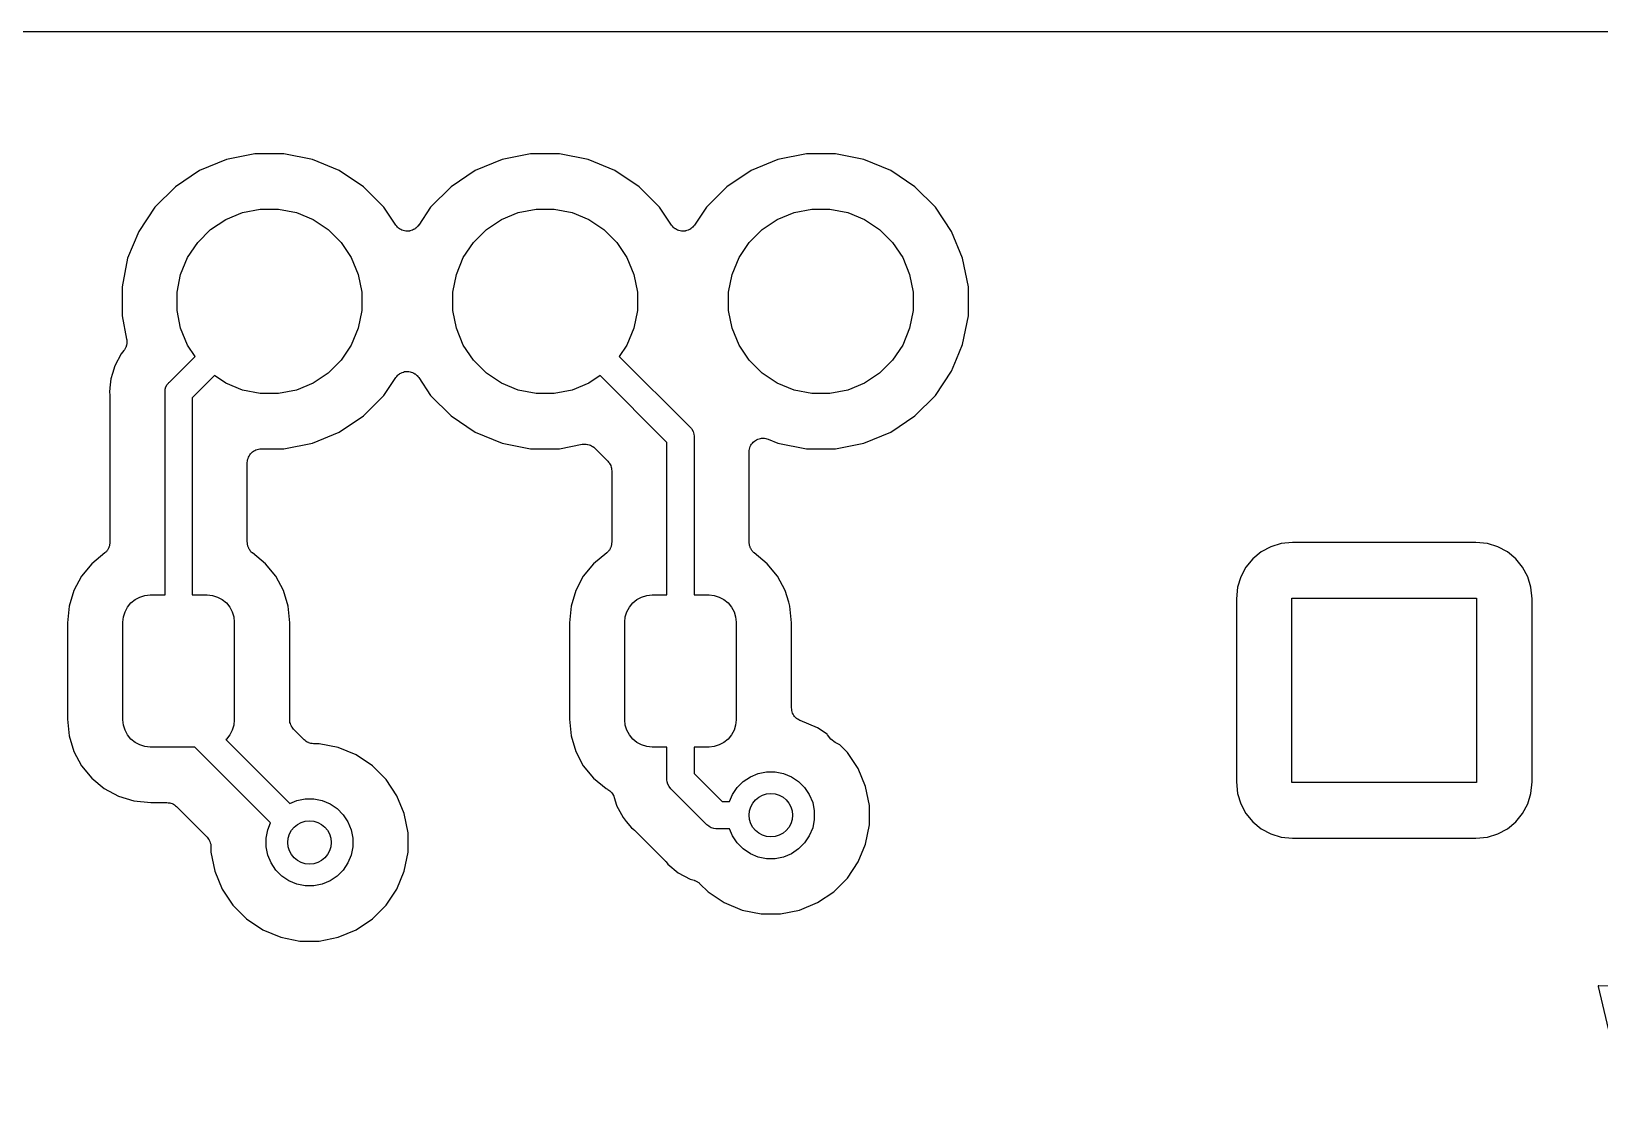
# Model space of a CAD drawing. Extents: x 83.1 to 154, y -94.5 to -68.3.
# Drawn here: x 102.94 to 117.38, y -78.41 to -68.53 of the extents above; entities that cross this region are included whole.
import ezdxf

# ---------------------------------------------------------------- set-up
doc = ezdxf.new("R2010")
doc.units = 0
doc.layers.add('BLACK', color=7, linetype='CONTINUOUS')

msp = doc.modelspace()

# ---------------------------------------------------------------- linework, layer by layer
at = {"layer": 'BLACK', "linetype": 'CONTINUOUS'}
for p, q in [((98.3379, -68.533), (121.09, -68.533)), ((104.734, -69.7126), (104.487, -69.815)), ((104.997, -69.6604), (104.734, -69.7126)), ((105.264, -69.6604), (104.997, -69.6604)), ((105.527, -69.7126), (105.264, -69.6604)), ((105.774, -69.815), (105.527, -69.7126)), ((107.274, -69.7126), (107.027, -69.815)), ((107.537, -69.6604), (107.274, -69.7126)), ((107.804, -69.6604), (107.537, -69.6604)), ((108.067, -69.7126), (107.804, -69.6604)), ((108.314, -69.815), (108.067, -69.7126)), ((109.814, -69.7126), (109.567, -69.815)), ((110.077, -69.6604), (109.814, -69.7126)), ((110.344, -69.6604), (110.077, -69.6604)), ((110.607, -69.7126), (110.344, -69.6604)), ((110.854, -69.815), (110.607, -69.7126)), ((104.487, -69.815), (104.265, -69.9636)), ((105.996, -69.9636), (105.774, -69.815)), ((107.027, -69.815), (106.805, -69.9636)), ((108.536, -69.9636), (108.314, -69.815)), ((109.567, -69.815), (109.345, -69.9636)), ((111.076, -69.9636), (110.854, -69.815)), ((104.265, -69.9636), (104.076, -70.1527)), ((106.185, -70.1527), (105.996, -69.9636)), ((106.805, -69.9636), (106.616, -70.1527)), ((108.725, -70.1527), (108.536, -69.9636)), ((109.345, -69.9636), (109.156, -70.1527)), ((111.265, -70.1527), (111.076, -69.9636)), ((104.076, -70.1527), (103.927, -70.3751)), ((104.728, -70.2651), (104.883, -70.2011)), ((104.883, -70.2011), (105.047, -70.1684)), ((105.047, -70.1684), (105.214, -70.1684)), ((105.214, -70.1684), (105.379, -70.2011)), ((105.379, -70.2011), (105.533, -70.2651)), ((106.295, -70.3167), (106.185, -70.1527)), ((106.616, -70.1527), (106.506, -70.3167)), ((107.268, -70.2651), (107.423, -70.2011)), ((107.423, -70.2011), (107.587, -70.1684)), ((107.587, -70.1684), (107.754, -70.1684)), ((107.754, -70.1684), (107.919, -70.2011)), ((107.919, -70.2011), (108.073, -70.2651)), ((108.835, -70.3167), (108.725, -70.1527)), ((109.156, -70.1527), (109.046, -70.3167)), ((109.808, -70.2651), (109.963, -70.2011)), ((109.963, -70.2011), (110.127, -70.1684)), ((110.127, -70.1684), (110.294, -70.1684)), ((110.294, -70.1684), (110.459, -70.2011)), ((110.459, -70.2011), (110.613, -70.2651)), ((111.414, -70.3751), (111.265, -70.1527)), ((104.589, -70.3582), (104.728, -70.2651)), ((105.533, -70.2651), (105.672, -70.3582)), ((106.303, -70.326), (106.295, -70.3167)), ((106.31, -70.3354), (106.303, -70.326)), ((106.311, -70.3356), (106.31, -70.3354)), ((106.311, -70.3359), (106.311, -70.3356)), ((106.32, -70.3436), (106.311, -70.3359)), ((106.329, -70.3513), (106.32, -70.3436)), ((106.33, -70.3514), (106.329, -70.3513)), ((106.33, -70.3516), (106.33, -70.3514)), ((106.341, -70.3574), (106.33, -70.3516)), ((106.48, -70.3447), (106.47, -70.3522)), ((106.489, -70.3371), (106.48, -70.3447)), ((106.49, -70.3367), (106.489, -70.3369)), ((106.489, -70.3369), (106.489, -70.3371)), ((106.497, -70.3276), (106.49, -70.3367)), ((106.505, -70.3182), (106.497, -70.3276)), ((106.506, -70.3176), (106.505, -70.3182)), ((106.506, -70.3167), (106.506, -70.3176)), ((106.506, -70.3176), (106.506, -70.3176)), ((106.506, -70.3176), (106.506, -70.3176)), ((107.129, -70.3582), (107.268, -70.2651)), ((108.073, -70.2651), (108.212, -70.3582)), ((108.843, -70.326), (108.835, -70.3167)), ((108.85, -70.3354), (108.843, -70.326)), ((108.851, -70.3356), (108.85, -70.3354)), ((108.851, -70.3359), (108.851, -70.3356)), ((108.86, -70.3436), (108.851, -70.3359)), ((108.869, -70.3513), (108.86, -70.3436)), ((108.87, -70.3514), (108.869, -70.3513)), ((108.87, -70.3516), (108.87, -70.3514)), ((108.881, -70.3574), (108.87, -70.3516)), ((109.02, -70.3447), (109.01, -70.3522)), ((109.029, -70.3371), (109.02, -70.3447)), ((109.03, -70.3367), (109.029, -70.3369)), ((109.029, -70.3369), (109.029, -70.3371)), ((109.037, -70.3276), (109.03, -70.3367)), ((109.045, -70.3182), (109.037, -70.3276)), ((109.046, -70.3176), (109.045, -70.3182)), ((109.046, -70.3167), (109.046, -70.3176)), ((109.046, -70.3176), (109.046, -70.3176)), ((109.046, -70.3176), (109.046, -70.3176)), ((109.669, -70.3582), (109.808, -70.2651)), ((110.613, -70.2651), (110.752, -70.3582)), ((103.927, -70.3751), (103.825, -70.6223)), ((104.377, -70.6158), (104.47, -70.4766)), ((104.47, -70.4766), (104.589, -70.3582)), ((105.672, -70.3582), (105.791, -70.4766)), ((105.791, -70.4766), (105.884, -70.6158)), ((106.351, -70.3631), (106.341, -70.3574)), ((106.351, -70.3632), (106.351, -70.3631)), ((106.352, -70.3634), (106.351, -70.3632)), ((106.363, -70.3669), (106.352, -70.3634)), ((106.375, -70.3705), (106.363, -70.3669)), ((106.375, -70.3706), (106.375, -70.3705)), ((106.375, -70.3705), (106.375, -70.3705)), ((106.387, -70.3719), (106.375, -70.3706)), ((106.399, -70.3732), (106.387, -70.3719)), ((106.4, -70.3731), (106.399, -70.3732)), ((106.412, -70.372), (106.4, -70.3732)), ((106.4, -70.3732), (106.4, -70.3731)), ((106.424, -70.371), (106.412, -70.372)), ((106.425, -70.3708), (106.424, -70.3709)), ((106.424, -70.3709), (106.424, -70.371)), ((106.436, -70.3674), (106.425, -70.3708)), ((106.448, -70.364), (106.436, -70.3674)), ((106.459, -70.3582), (106.448, -70.3638)), ((106.448, -70.3638), (106.448, -70.3639)), ((106.448, -70.3639), (106.448, -70.364)), ((106.47, -70.3526), (106.459, -70.3582)), ((106.47, -70.3522), (106.47, -70.3524)), ((106.47, -70.3524), (106.47, -70.3526)), ((106.917, -70.6158), (107.01, -70.4766)), ((107.01, -70.4766), (107.129, -70.3582)), ((108.212, -70.3582), (108.331, -70.4766)), ((108.331, -70.4766), (108.424, -70.6158)), ((108.891, -70.3631), (108.881, -70.3574)), ((108.891, -70.3632), (108.891, -70.3631)), ((108.892, -70.3634), (108.891, -70.3632)), ((108.903, -70.3669), (108.892, -70.3634)), ((108.915, -70.3705), (108.903, -70.3669)), ((108.915, -70.3706), (108.915, -70.3705)), ((108.915, -70.3705), (108.915, -70.3705)), ((108.927, -70.3719), (108.915, -70.3706)), ((108.939, -70.3732), (108.927, -70.3719)), ((108.94, -70.3731), (108.939, -70.3732)), ((108.952, -70.372), (108.94, -70.3732)), ((108.94, -70.3732), (108.94, -70.3731)), ((108.964, -70.371), (108.952, -70.372)), ((108.965, -70.3708), (108.964, -70.3709)), ((108.964, -70.3709), (108.964, -70.371)), ((108.976, -70.3674), (108.965, -70.3708)), ((108.988, -70.364), (108.976, -70.3674)), ((108.999, -70.3582), (108.988, -70.3638)), ((108.988, -70.3638), (108.988, -70.3639)), ((108.988, -70.3639), (108.988, -70.364)), ((109.01, -70.3526), (108.999, -70.3582)), ((109.01, -70.3522), (109.01, -70.3524)), ((109.01, -70.3524), (109.01, -70.3526)), ((109.457, -70.6158), (109.55, -70.4766)), ((109.55, -70.4766), (109.669, -70.3582)), ((110.752, -70.3582), (110.871, -70.4766)), ((110.871, -70.4766), (110.964, -70.6158)), ((111.516, -70.6223), (111.414, -70.3751)), ((103.825, -70.6223), (103.773, -70.8846)), ((104.313, -70.7705), (104.377, -70.6158)), ((105.884, -70.6158), (105.948, -70.7705)), ((106.853, -70.7705), (106.917, -70.6158)), ((108.424, -70.6158), (108.488, -70.7705)), ((109.393, -70.7705), (109.457, -70.6158)), ((110.964, -70.6158), (111.028, -70.7705)), ((111.569, -70.8846), (111.516, -70.6223)), ((104.281, -70.9347), (104.313, -70.7705)), ((105.948, -70.7705), (105.981, -70.9347)), ((106.821, -70.9347), (106.853, -70.7705)), ((108.488, -70.7705), (108.521, -70.9347)), ((109.361, -70.9347), (109.393, -70.7705)), ((111.028, -70.7705), (111.061, -70.9347)), ((103.773, -70.8846), (103.773, -71.1521)), ((111.569, -71.1521), (111.569, -70.8846)), ((104.281, -71.1021), (104.281, -70.9347)), ((105.981, -70.9347), (105.981, -71.1021)), ((106.821, -71.1021), (106.821, -70.9347)), ((108.521, -70.9347), (108.521, -71.1021)), ((109.361, -71.1021), (109.361, -70.9347)), ((111.061, -70.9347), (111.061, -71.1021)), ((103.773, -71.1521), (103.815, -71.3673)), ((104.313, -71.2663), (104.281, -71.1021)), ((105.981, -71.1021), (105.948, -71.2663)), ((106.853, -71.2663), (106.821, -71.1021)), ((108.521, -71.1021), (108.488, -71.2663)), ((109.393, -71.2663), (109.361, -71.1021)), ((111.061, -71.1021), (111.028, -71.2663)), ((111.516, -71.4145), (111.569, -71.1521)), ((104.377, -71.421), (104.313, -71.2663)), ((105.948, -71.2663), (105.884, -71.421)), ((106.917, -71.421), (106.853, -71.2663)), ((108.488, -71.2663), (108.424, -71.421)), ((109.457, -71.421), (109.393, -71.2663)), ((111.028, -71.2663), (110.964, -71.421)), ((103.765, -71.5013), (103.707, -71.6113)), ((103.789, -71.4726), (103.765, -71.5013)), ((103.792, -71.468), (103.789, -71.4726)), ((103.796, -71.4637), (103.792, -71.468)), ((103.799, -71.4577), (103.796, -71.4637)), ((103.803, -71.452), (103.799, -71.4577)), ((103.805, -71.4469), (103.803, -71.452)), ((103.808, -71.442), (103.805, -71.4469)), ((103.81, -71.4354), (103.808, -71.442)), ((103.812, -71.4291), (103.81, -71.4354)), ((103.813, -71.4237), (103.812, -71.4291)), ((103.815, -71.4183), (103.813, -71.4237)), ((103.815, -71.3673), (103.816, -71.369)), ((103.816, -71.4115), (103.815, -71.4183)), ((103.816, -71.369), (103.816, -71.3746)), ((103.816, -71.3746), (103.817, -71.38)), ((103.817, -71.4048), (103.816, -71.4115)), ((103.817, -71.38), (103.817, -71.3869)), ((103.817, -71.3869), (103.818, -71.3937)), ((103.818, -71.3937), (103.817, -71.3992)), ((103.817, -71.3992), (103.817, -71.4048)), ((104.447, -71.5252), (104.377, -71.421)), ((105.884, -71.421), (105.791, -71.5602)), ((107.01, -71.5602), (106.917, -71.421)), ((108.424, -71.421), (108.354, -71.5252)), ((109.55, -71.5602), (109.457, -71.421)), ((110.964, -71.421), (110.871, -71.5602)), ((111.461, -71.5495), (111.516, -71.4145)), ((103.707, -71.6113), (103.685, -71.684)), ((104.21, -71.762), (104.447, -71.5252)), ((105.791, -71.5602), (105.672, -71.6786)), ((107.129, -71.6786), (107.01, -71.5602)), ((108.354, -71.5252), (109.001, -72.1722)), ((109.669, -71.6786), (109.55, -71.5602)), ((110.871, -71.5602), (110.752, -71.6786)), ((111.414, -71.6617), (111.461, -71.5495)), ((111.461, -71.5495), (111.461, -71.5495)), ((103.67, -71.7306), (103.662, -71.8153)), ((103.685, -71.684), (103.67, -71.7306)), ((104.178, -71.8066), (104.19, -71.7849)), ((104.19, -71.7849), (104.202, -71.7707)), ((104.202, -71.7706), (104.205, -71.7659)), ((104.202, -71.7707), (104.202, -71.7706)), ((104.205, -71.7659), (104.21, -71.762)), ((104.624, -71.702), (104.419, -71.9065)), ((104.728, -71.7717), (104.624, -71.702)), ((104.883, -71.8357), (104.728, -71.7717)), ((105.533, -71.7717), (105.379, -71.8357)), ((105.672, -71.6786), (105.533, -71.7717)), ((106.185, -71.8841), (106.295, -71.7201)), ((106.295, -71.7201), (106.296, -71.7192)), ((106.296, -71.7186), (106.304, -71.7093)), ((106.296, -71.7191), (106.296, -71.7186)), ((106.296, -71.7192), (106.296, -71.7191)), ((106.296, -71.7192), (106.296, -71.7192)), ((106.304, -71.7093), (106.312, -71.7001)), ((106.312, -71.6997), (106.321, -71.6921)), ((106.312, -71.6999), (106.312, -71.6997)), ((106.312, -71.7001), (106.312, -71.6999)), ((106.321, -71.6921), (106.331, -71.6846)), ((106.331, -71.6842), (106.342, -71.6786)), ((106.331, -71.6844), (106.331, -71.6842)), ((106.331, -71.6846), (106.331, -71.6844)), ((106.342, -71.6786), (106.353, -71.673)), ((106.353, -71.6728), (106.365, -71.6694)), ((106.353, -71.6729), (106.353, -71.6728)), ((106.353, -71.673), (106.353, -71.6729)), ((106.365, -71.6694), (106.376, -71.666)), ((106.376, -71.666), (106.377, -71.6659)), ((106.377, -71.6658), (106.389, -71.6648)), ((106.377, -71.6659), (106.377, -71.6658)), ((106.389, -71.6648), (106.401, -71.6636)), ((106.401, -71.6636), (106.401, -71.6637)), ((106.401, -71.6637), (106.402, -71.6636)), ((106.402, -71.6636), (106.414, -71.6649)), ((106.414, -71.6649), (106.426, -71.6662)), ((106.426, -71.6662), (106.426, -71.6663)), ((106.426, -71.6663), (106.426, -71.6663)), ((106.426, -71.6663), (106.438, -71.6698)), ((106.438, -71.6698), (106.45, -71.6734)), ((106.45, -71.6734), (106.45, -71.6736)), ((106.45, -71.6736), (106.45, -71.6737)), ((106.45, -71.6737), (106.461, -71.6794)), ((106.461, -71.6794), (106.471, -71.6852)), ((106.471, -71.6852), (106.472, -71.6854)), ((106.472, -71.6854), (106.472, -71.6855)), ((106.472, -71.6855), (106.481, -71.6932)), ((106.481, -71.6932), (106.49, -71.7009)), ((106.49, -71.7009), (106.491, -71.7012)), ((106.491, -71.7012), (106.491, -71.7014)), ((106.491, -71.7014), (106.499, -71.7107)), ((106.499, -71.7107), (106.506, -71.7201)), ((106.506, -71.7201), (106.616, -71.8841)), ((107.268, -71.7717), (107.129, -71.6786)), ((107.423, -71.8357), (107.268, -71.7717)), ((108.073, -71.7717), (107.919, -71.8357)), ((108.177, -71.702), (108.073, -71.7717)), ((108.792, -72.3167), (108.177, -71.702)), ((109.808, -71.7717), (109.669, -71.6786)), ((109.963, -71.8357), (109.808, -71.7717)), ((110.613, -71.7717), (110.459, -71.8357)), ((110.752, -71.6786), (110.613, -71.7717)), ((111.265, -71.8841), (111.414, -71.6617)), ((103.662, -71.8153), (103.658, -71.8547)), ((103.658, -71.8547), (103.661, -71.8796)), ((103.661, -71.8796), (103.661, -71.8813)), ((103.661, -71.8813), (103.661, -71.8867)), ((103.661, -71.8867), (103.661, -71.892)), ((103.661, -71.892), (103.661, -73.237)), ((103.662, -71.8153), (103.662, -71.8153)), ((104.169, -71.847), (104.171, -71.8302)), ((104.169, -71.8547), (104.169, -71.847)), ((104.169, -71.8608), (104.169, -71.8547)), ((104.169, -73.722), (104.169, -71.8608)), ((104.171, -71.8302), (104.172, -71.8264)), ((104.172, -71.8264), (104.178, -71.8066)), ((104.419, -71.9065), (104.419, -73.722)), ((105.047, -71.8684), (104.883, -71.8357)), ((105.214, -71.8684), (105.047, -71.8684)), ((105.379, -71.8357), (105.214, -71.8684)), ((105.996, -72.0732), (106.185, -71.8841)), ((106.616, -71.8841), (106.805, -72.0732)), ((107.587, -71.8684), (107.423, -71.8357)), ((107.754, -71.8684), (107.587, -71.8684)), ((107.919, -71.8357), (107.754, -71.8684)), ((110.127, -71.8684), (109.963, -71.8357)), ((110.294, -71.8684), (110.127, -71.8684)), ((110.459, -71.8357), (110.294, -71.8684)), ((111.076, -72.0732), (111.265, -71.8841)), ((105.774, -72.2218), (105.996, -72.0732)), ((106.805, -72.0732), (107.027, -72.2218)), ((110.854, -72.2218), (111.076, -72.0732)), ((105.527, -72.3242), (105.774, -72.2218)), ((107.027, -72.2218), (107.274, -72.3242)), ((109.001, -72.1722), (109.006, -72.1761)), ((109.006, -72.1761), (109.01, -72.1808)), ((109.01, -72.1808), (109.01, -72.1808)), ((109.01, -72.1808), (109.018, -72.1903)), ((109.018, -72.1903), (109.022, -72.1951)), ((109.022, -72.1951), (109.033, -72.2168)), ((109.033, -72.2168), (109.04, -72.2404)), ((110.607, -72.3242), (110.854, -72.2218)), ((105.264, -72.3764), (105.527, -72.3242)), ((107.274, -72.3242), (107.537, -72.3764)), ((107.804, -72.3764), (108.012, -72.335)), ((108.012, -72.335), (108.013, -72.3349)), ((108.013, -72.3349), (108.014, -72.3347)), ((108.013, -72.3349), (108.013, -72.3349)), ((108.013, -72.3349), (108.013, -72.3349)), ((108.014, -72.3347), (108.026, -72.3337)), ((108.026, -72.3337), (108.037, -72.3326)), ((108.037, -72.3326), (108.038, -72.3327)), ((108.038, -72.3327), (108.039, -72.3326)), ((108.039, -72.3326), (108.05, -72.3339)), ((108.05, -72.3339), (108.062, -72.3351)), ((108.062, -72.3351), (108.063, -72.3353)), ((108.063, -72.3353), (108.063, -72.3354)), ((108.063, -72.3354), (108.075, -72.3389)), ((108.075, -72.3389), (108.086, -72.3424)), ((108.086, -72.3424), (108.086, -72.3427)), ((108.086, -72.3427), (108.087, -72.3428)), ((108.087, -72.3428), (108.097, -72.3485)), ((108.097, -72.3485), (108.108, -72.3541)), ((108.108, -72.3541), (108.108, -72.3545)), ((108.108, -72.3545), (108.109, -72.3548)), ((108.109, -72.3548), (108.118, -72.3623)), ((108.118, -72.3623), (108.127, -72.3698)), ((108.127, -72.3698), (108.247, -72.4899)), ((108.792, -73.722), (108.792, -72.3167)), ((109.04, -72.2404), (109.042, -72.2588)), ((109.042, -72.2588), (109.042, -72.2588)), ((109.042, -72.2588), (109.043, -72.2649)), ((109.043, -72.2649), (109.042, -72.271)), ((109.042, -72.271), (109.042, -73.722)), ((109.553, -72.3784), (109.557, -72.3668)), ((109.557, -72.3668), (109.56, -72.3554)), ((109.56, -72.3547), (109.566, -72.3442)), ((109.56, -72.3551), (109.56, -72.3547)), ((109.56, -72.3554), (109.56, -72.3551)), ((109.566, -72.3442), (109.572, -72.3336)), ((109.572, -72.333), (109.58, -72.3238)), ((109.572, -72.3333), (109.572, -72.333)), ((109.572, -72.3336), (109.572, -72.3333)), ((109.58, -72.3238), (109.588, -72.3145)), ((109.588, -72.314), (109.598, -72.3065)), ((109.588, -72.3143), (109.588, -72.314)), ((109.588, -72.3145), (109.588, -72.3143)), ((109.598, -72.3065), (109.607, -72.2989)), ((109.607, -72.2987), (109.608, -72.2985)), ((109.607, -72.2989), (109.607, -72.2987)), ((109.608, -72.2985), (109.618, -72.2929)), ((109.618, -72.2929), (109.629, -72.2873)), ((109.629, -72.2872), (109.63, -72.287)), ((109.629, -72.2873), (109.629, -72.2872)), ((109.63, -72.287), (109.641, -72.2836)), ((109.641, -72.2836), (109.653, -72.2801)), ((109.653, -72.28), (109.665, -72.2789)), ((109.653, -72.2801), (109.653, -72.28)), ((109.653, -72.2801), (109.653, -72.2801)), ((109.665, -72.2789), (109.677, -72.2778)), ((109.677, -72.2778), (109.678, -72.2778)), ((109.678, -72.2778), (109.678, -72.2778)), ((109.678, -72.2778), (109.69, -72.279)), ((109.69, -72.279), (109.702, -72.2802)), ((109.702, -72.2802), (109.702, -72.2803)), ((109.702, -72.2803), (109.703, -72.2804)), ((109.703, -72.2804), (109.714, -72.2839)), ((109.714, -72.2839), (109.726, -72.2874)), ((109.726, -72.2874), (109.814, -72.3242)), ((109.814, -72.3242), (110.077, -72.3764)), ((110.344, -72.3764), (110.607, -72.3242)), ((104.927, -72.5016), (104.929, -72.4897)), ((104.927, -72.5025), (104.927, -72.5016)), ((104.927, -72.5034), (104.927, -72.5025)), ((104.927, -72.5025), (104.927, -72.5025)), ((104.927, -72.5025), (104.927, -72.5025)), ((104.927, -73.237), (104.927, -72.5034)), ((104.929, -72.4897), (104.93, -72.4779)), ((104.93, -72.477), (104.934, -72.4656)), ((104.93, -72.4774), (104.93, -72.477)), ((104.93, -72.4779), (104.93, -72.4774)), ((104.934, -72.4656), (104.937, -72.4542)), ((104.937, -72.4538), (104.938, -72.4534)), ((104.937, -72.4542), (104.937, -72.4538)), ((104.938, -72.4534), (104.943, -72.4429)), ((104.943, -72.4429), (104.949, -72.4324)), ((104.949, -72.432), (104.95, -72.4316)), ((104.949, -72.4324), (104.949, -72.432)), ((104.95, -72.4316), (104.957, -72.4225)), ((104.957, -72.4225), (104.965, -72.4133)), ((104.965, -72.4127), (104.975, -72.4052)), ((104.965, -72.413), (104.965, -72.4127)), ((104.965, -72.4133), (104.965, -72.413)), ((104.975, -72.4052), (104.984, -72.3976)), ((104.984, -72.3974), (104.985, -72.3971)), ((104.984, -72.3976), (104.984, -72.3974)), ((104.985, -72.3971), (104.995, -72.3916)), ((104.995, -72.3916), (105.006, -72.386)), ((105.006, -72.3859), (105.007, -72.3856)), ((105.006, -72.386), (105.006, -72.3859)), ((105.007, -72.3856), (105.018, -72.3823)), ((105.018, -72.3823), (105.03, -72.3788)), ((105.03, -72.3788), (105.031, -72.3786)), ((105.03, -72.3788), (105.03, -72.3788)), ((105.031, -72.3786), (105.042, -72.3776)), ((105.042, -72.3776), (105.054, -72.3764)), ((105.054, -72.3764), (105.264, -72.3764)), ((107.537, -72.3764), (107.804, -72.3764)), ((108.247, -72.4899), (108.247, -72.4902)), ((108.247, -72.4902), (108.247, -72.4902)), ((108.247, -72.4902), (108.247, -72.4902)), ((108.247, -72.4902), (108.248, -72.4912)), ((108.248, -72.4912), (108.255, -72.5003)), ((108.255, -72.5003), (108.263, -72.5094)), ((108.263, -72.5094), (108.263, -72.51)), ((108.263, -72.51), (108.264, -72.5105)), ((108.264, -72.5105), (108.269, -72.5209)), ((109.55, -72.403), (109.551, -72.3909)), ((109.55, -72.4036), (109.55, -72.403)), ((109.55, -72.4037), (109.55, -72.4036)), ((109.55, -72.4048), (109.55, -72.4037)), ((109.55, -72.4037), (109.55, -72.4037)), ((109.55, -73.237), (109.55, -72.4048)), ((109.551, -72.3909), (109.553, -72.379)), ((109.553, -72.3787), (109.553, -72.3784)), ((109.553, -72.379), (109.553, -72.3787)), ((110.077, -72.3764), (110.344, -72.3764)), ((108.269, -72.5209), (108.275, -72.5313)), ((108.275, -72.5313), (108.275, -72.5319)), ((108.275, -72.5319), (108.275, -72.5325)), ((108.275, -72.5325), (108.278, -72.5438)), ((108.278, -72.5438), (108.282, -72.555)), ((108.282, -72.555), (108.282, -72.5557)), ((108.282, -72.5557), (108.282, -72.5563)), ((108.282, -72.5563), (108.283, -72.568)), ((108.283, -72.568), (108.284, -72.5797)), ((108.284, -72.5797), (108.284, -73.237)), ((103.661, -73.237), (103.661, -73.2387)), ((103.661, -73.2387), (103.661, -73.2443)), ((104.928, -73.2425), (104.927, -73.237)), ((108.284, -73.2387), (108.283, -73.2443)), ((108.284, -73.237), (108.284, -73.2387)), ((109.551, -73.2425), (109.55, -73.237)), ((114.556, -73.2389), (114.45, -73.2494)), ((116.244, -73.2389), (114.556, -73.2389)), ((116.35, -73.2493), (116.244, -73.2389)), ((103.615, -73.3351), (103.494, -73.4343)), ((103.619, -73.3312), (103.615, -73.3351)), ((103.623, -73.3277), (103.619, -73.3312)), ((103.628, -73.3225), (103.623, -73.3277)), ((103.632, -73.3176), (103.628, -73.3225)), ((103.636, -73.313), (103.632, -73.3176)), ((103.639, -73.3087), (103.636, -73.313)), ((103.642, -73.3027), (103.639, -73.3087)), ((103.646, -73.297), (103.642, -73.3027)), ((103.648, -73.2919), (103.646, -73.297)), ((103.651, -73.287), (103.648, -73.2919)), ((103.653, -73.2805), (103.651, -73.287)), ((103.656, -73.2742), (103.653, -73.2805)), ((103.657, -73.2687), (103.656, -73.2742)), ((103.659, -73.2634), (103.657, -73.2687)), ((103.661, -73.2499), (103.659, -73.2566)), ((103.659, -73.2566), (103.659, -73.2634)), ((103.661, -73.2443), (103.661, -73.2499)), ((104.928, -73.2481), (104.928, -73.2425)), ((104.929, -73.2548), (104.928, -73.2481)), ((104.93, -73.2616), (104.929, -73.2548)), ((104.931, -73.267), (104.93, -73.2616)), ((104.932, -73.2725), (104.931, -73.267)), ((104.935, -73.2788), (104.932, -73.2725)), ((104.937, -73.2854), (104.935, -73.2788)), ((104.94, -73.2903), (104.937, -73.2854)), ((104.942, -73.2955), (104.94, -73.2903)), ((104.945, -73.3012), (104.942, -73.2955)), ((104.949, -73.3073), (104.945, -73.3012)), ((104.952, -73.3116), (104.949, -73.3073)), ((104.955, -73.3162), (104.952, -73.3116)), ((104.96, -73.3212), (104.955, -73.3162)), ((104.964, -73.3265), (104.96, -73.3212)), ((104.968, -73.33), (104.964, -73.3265)), ((104.972, -73.334), (104.968, -73.33)), ((104.974, -73.3351), (104.972, -73.334)), ((105.095, -73.4343), (104.974, -73.3351)), ((108.238, -73.3351), (108.117, -73.4343)), ((108.242, -73.3312), (108.238, -73.3351)), ((108.246, -73.3277), (108.242, -73.3312)), ((108.25, -73.3225), (108.246, -73.3277)), ((108.255, -73.3176), (108.25, -73.3225)), ((108.258, -73.313), (108.255, -73.3176)), ((108.262, -73.3087), (108.258, -73.313)), ((108.265, -73.3027), (108.262, -73.3087)), ((108.269, -73.297), (108.265, -73.3027)), ((108.271, -73.2919), (108.269, -73.297)), ((108.274, -73.287), (108.271, -73.2919)), ((108.276, -73.2805), (108.274, -73.287)), ((108.279, -73.2742), (108.276, -73.2805)), ((108.28, -73.2687), (108.279, -73.2742)), ((108.281, -73.2634), (108.28, -73.2687)), ((108.282, -73.2566), (108.281, -73.2634)), ((108.283, -73.2499), (108.282, -73.2566)), ((108.283, -73.2443), (108.283, -73.2499)), ((109.551, -73.2481), (109.551, -73.2425)), ((109.552, -73.2548), (109.551, -73.2481)), ((109.553, -73.2616), (109.552, -73.2548)), ((109.554, -73.267), (109.553, -73.2616)), ((109.555, -73.2725), (109.554, -73.267)), ((109.558, -73.2788), (109.555, -73.2725)), ((109.56, -73.2854), (109.558, -73.2788)), ((109.562, -73.2903), (109.56, -73.2854)), ((109.564, -73.2955), (109.562, -73.2903)), ((109.568, -73.3012), (109.564, -73.2955)), ((109.571, -73.3073), (109.568, -73.3012)), ((109.575, -73.3116), (109.571, -73.3073)), ((109.578, -73.3162), (109.575, -73.3116)), ((109.583, -73.3212), (109.578, -73.3162)), ((109.587, -73.3265), (109.583, -73.3212)), ((109.591, -73.33), (109.587, -73.3265)), ((109.595, -73.334), (109.591, -73.33)), ((109.597, -73.3351), (109.595, -73.334)), ((109.717, -73.4343), (109.597, -73.3351)), ((114.266, -73.3256), (114.189, -73.3891)), ((114.355, -73.2784), (114.266, -73.3256)), ((114.45, -73.2494), (114.355, -73.2784)), ((116.445, -73.2784), (116.35, -73.2493)), ((116.534, -73.3256), (116.445, -73.2784)), ((116.611, -73.3891), (116.534, -73.3256)), ((103.494, -73.4343), (103.4, -73.5495)), ((105.189, -73.5495), (105.095, -73.4343)), ((108.117, -73.4343), (108.022, -73.5495)), ((109.812, -73.5495), (109.717, -73.4343)), ((114.126, -73.4664), (114.078, -73.5547)), ((114.189, -73.3891), (114.126, -73.4664)), ((116.674, -73.4664), (116.611, -73.3891)), ((116.722, -73.5547), (116.674, -73.4664)), ((103.4, -73.5495), (103.329, -73.681)), ((105.259, -73.681), (105.189, -73.5495)), ((108.022, -73.5495), (107.952, -73.681)), ((109.882, -73.681), (109.812, -73.5495)), ((114.049, -73.6504), (114.039, -73.7562)), ((114.078, -73.5547), (114.049, -73.6504)), ((116.751, -73.6504), (116.722, -73.5547)), ((116.761, -73.7562), (116.751, -73.6504)), ((103.329, -73.681), (103.286, -73.8236)), ((103.824, -73.8331), (103.855, -73.7952)), ((103.855, -73.7952), (103.893, -73.7641)), ((103.893, -73.7641), (103.936, -73.741)), ((103.936, -73.741), (103.983, -73.7268)), ((103.983, -73.7268), (104.032, -73.722)), ((104.032, -73.722), (104.169, -73.722)), ((104.419, -73.722), (104.557, -73.722)), ((104.557, -73.722), (104.606, -73.7268)), ((104.606, -73.7268), (104.652, -73.741)), ((104.652, -73.741), (104.696, -73.7641)), ((104.696, -73.7641), (104.734, -73.7952)), ((104.734, -73.7952), (104.765, -73.8331)), ((105.303, -73.8236), (105.259, -73.681)), ((107.952, -73.681), (107.909, -73.8236)), ((108.447, -73.8331), (108.478, -73.7952)), ((108.478, -73.7952), (108.516, -73.7641)), ((108.516, -73.7641), (108.559, -73.741)), ((108.559, -73.741), (108.606, -73.7268)), ((108.606, -73.7268), (108.655, -73.722)), ((108.655, -73.722), (108.792, -73.722)), ((109.042, -73.722), (109.18, -73.722)), ((109.18, -73.722), (109.228, -73.7268)), ((109.228, -73.7268), (109.275, -73.741)), ((109.275, -73.741), (109.318, -73.7641)), ((109.318, -73.7641), (109.356, -73.7952)), ((109.356, -73.7952), (109.387, -73.8331)), ((109.914, -73.7868), (109.882, -73.681)), ((109.914, -73.7869), (109.914, -73.7868)), ((109.925, -73.8236), (109.914, -73.7869)), ((114.039, -73.7562), (114.039, -75.4438)), ((114.55, -75.45), (114.55, -73.75)), ((114.55, -73.75), (116.25, -73.75)), ((116.25, -73.75), (116.25, -75.45)), ((116.761, -75.4438), (116.761, -73.7562)), ((103.286, -73.8236), (103.271, -73.9782)), ((103.782, -73.972), (103.787, -73.9232)), ((103.787, -73.9232), (103.801, -73.8763)), ((103.801, -73.8763), (103.824, -73.8331)), ((104.765, -73.8331), (104.788, -73.8763)), ((104.788, -73.8763), (104.802, -73.9232)), ((104.802, -73.9232), (104.807, -73.972)), ((105.318, -73.9782), (105.303, -73.8236)), ((107.909, -73.8236), (107.894, -73.9782)), ((108.405, -73.972), (108.409, -73.9232)), ((108.409, -73.9232), (108.424, -73.8763)), ((108.424, -73.8763), (108.447, -73.8331)), ((109.387, -73.8331), (109.411, -73.8763)), ((109.411, -73.8763), (109.425, -73.9232)), ((109.425, -73.9232), (109.43, -73.972)), ((109.941, -73.9782), (109.925, -73.8236)), ((103.271, -73.9782), (103.271, -74.8658)), ((103.782, -74.872), (103.782, -73.972)), ((104.807, -73.972), (104.807, -74.872)), ((105.318, -74.8701), (105.318, -73.9782)), ((107.894, -73.9782), (107.894, -74.8658)), ((108.405, -74.872), (108.405, -73.972)), ((109.43, -73.972), (109.43, -74.872)), ((109.941, -74.7613), (109.941, -73.9782)), ((109.942, -74.7731), (109.941, -74.7613)), ((109.943, -74.7849), (109.942, -74.7731)), ((109.943, -74.7854), (109.943, -74.7849)), ((109.943, -74.786), (109.943, -74.7854)), ((109.947, -74.7973), (109.943, -74.786)), ((109.95, -74.8087), (109.947, -74.7973)), ((109.95, -74.8092), (109.95, -74.8087)), ((109.95, -74.8097), (109.95, -74.8092)), ((109.956, -74.8202), (109.95, -74.8097)), ((109.961, -74.8307), (109.956, -74.8202)), ((103.271, -74.8658), (103.286, -75.0204)), ((103.787, -74.9208), (103.782, -74.872)), ((103.801, -74.9677), (103.787, -74.9208)), ((103.824, -75.0109), (103.801, -74.9677)), ((104.788, -74.9677), (104.765, -75.0109)), ((104.802, -74.9208), (104.788, -74.9677)), ((104.807, -74.872), (104.802, -74.9208)), ((105.319, -74.8817), (105.318, -74.8701)), ((105.32, -74.8934), (105.319, -74.8817)), ((105.32, -74.8941), (105.32, -74.8934)), ((105.32, -74.8947), (105.32, -74.8941)), ((105.324, -74.9059), (105.32, -74.8947)), ((105.327, -74.9172), (105.324, -74.9059)), ((105.327, -74.9178), (105.327, -74.9172)), ((105.327, -74.9185), (105.327, -74.9178)), ((105.333, -74.9288), (105.327, -74.9185)), ((105.338, -74.9392), (105.333, -74.9288)), ((105.339, -74.9398), (105.338, -74.9392)), ((105.339, -74.9404), (105.339, -74.9398)), ((105.347, -74.9494), (105.339, -74.9404)), ((105.354, -74.9586), (105.347, -74.9494)), ((105.355, -74.9595), (105.354, -74.9586)), ((105.355, -74.9596), (105.355, -74.9595)), ((105.355, -74.9599), (105.355, -74.9596)), ((105.355, -74.9596), (105.355, -74.9596)), ((105.45, -75.0548), (105.355, -74.9599)), ((107.894, -74.8658), (107.909, -75.0204)), ((108.409, -74.9208), (108.405, -74.872)), ((108.424, -74.9677), (108.409, -74.9208)), ((108.447, -75.0109), (108.424, -74.9677)), ((109.411, -74.9677), (109.387, -75.0109)), ((109.425, -74.9208), (109.411, -74.9677)), ((109.43, -74.872), (109.425, -74.9208)), ((109.962, -74.8311), (109.961, -74.8307)), ((109.962, -74.8316), (109.962, -74.8311)), ((109.969, -74.8408), (109.962, -74.8316)), ((109.977, -74.85), (109.969, -74.8408)), ((109.977, -74.8504), (109.977, -74.85)), ((109.978, -74.8508), (109.977, -74.8504)), ((109.987, -74.8584), (109.978, -74.8508)), ((109.996, -74.866), (109.987, -74.8584)), ((109.996, -74.8662), (109.996, -74.866)), ((109.997, -74.8666), (109.996, -74.8662)), ((110.007, -74.8722), (109.997, -74.8666)), ((110.017, -74.878), (110.007, -74.8722)), ((110.018, -74.8784), (110.017, -74.878)), ((110.019, -74.8786), (110.018, -74.8784)), ((110.018, -74.8784), (110.018, -74.8784)), ((110.018, -74.8784), (110.018, -74.8784)), ((110.18, -74.9453), (110.019, -74.8786)), ((110.268, -75.0042), (110.18, -74.9453)), ((103.286, -75.0204), (103.329, -75.163)), ((103.855, -75.0488), (103.824, -75.0109)), ((103.893, -75.0799), (103.855, -75.0488)), ((103.936, -75.103), (103.893, -75.0799)), ((103.983, -75.1172), (103.936, -75.103)), ((104.032, -75.122), (103.983, -75.1172)), ((104.734, -75.0488), (104.729, -75.0524)), ((104.729, -75.0524), (105.319, -75.6421)), ((104.765, -75.0109), (104.734, -75.0488)), ((105.459, -75.0622), (105.45, -75.0548)), ((105.468, -75.0698), (105.459, -75.0622)), ((105.469, -75.0701), (105.468, -75.0698)), ((105.469, -75.0705), (105.469, -75.0701)), ((105.479, -75.0761), (105.469, -75.0705)), ((105.49, -75.0817), (105.479, -75.0761)), ((105.49, -75.0819), (105.49, -75.0817)), ((105.491, -75.0822), (105.49, -75.0819)), ((105.502, -75.0857), (105.491, -75.0822)), ((105.513, -75.0892), (105.502, -75.0857)), ((105.514, -75.0893), (105.513, -75.0892)), ((105.515, -75.0895), (105.514, -75.0893)), ((105.526, -75.0907), (105.515, -75.0895)), ((105.538, -75.092), (105.526, -75.0907)), ((105.539, -75.092), (105.538, -75.092)), ((105.54, -75.092), (105.539, -75.092)), ((105.539, -75.092), (105.539, -75.092)), ((105.539, -75.092), (105.539, -75.092)), ((105.589, -75.092), (105.54, -75.092)), ((105.765, -75.1269), (105.589, -75.092)), ((107.909, -75.0204), (107.952, -75.163)), ((108.478, -75.0488), (108.447, -75.0109)), ((108.516, -75.0799), (108.478, -75.0488)), ((108.559, -75.103), (108.516, -75.0799)), ((108.606, -75.1172), (108.559, -75.103)), ((108.655, -75.122), (108.606, -75.1172)), ((109.228, -75.1172), (109.18, -75.122)), ((109.275, -75.103), (109.228, -75.1172)), ((109.318, -75.0799), (109.275, -75.103)), ((109.356, -75.0488), (109.318, -75.0799)), ((109.387, -75.0109), (109.356, -75.0488)), ((110.272, -75.0109), (110.268, -75.0042)), ((110.303, -75.0488), (110.272, -75.0109)), ((110.341, -75.0799), (110.303, -75.0488)), ((110.384, -75.103), (110.341, -75.0799)), ((110.388, -75.1043), (110.384, -75.103)), ((110.455, -75.1712), (110.388, -75.1043)), ((103.329, -75.163), (103.4, -75.2945)), ((104.445, -75.122), (104.032, -75.122)), ((105.142, -75.8189), (104.445, -75.122)), ((105.93, -75.1953), (105.765, -75.1269)), ((106.079, -75.2947), (105.93, -75.1953)), ((107.952, -75.163), (108.022, -75.2945)), ((108.792, -75.122), (108.655, -75.122)), ((108.792, -75.411), (108.792, -75.122)), ((109.18, -75.122), (109.042, -75.122)), ((109.042, -75.122), (109.042, -75.3653)), ((110.555, -75.3199), (110.455, -75.1712)), ((103.4, -75.2945), (103.494, -75.4097)), ((106.205, -75.4212), (106.079, -75.2947)), ((108.022, -75.2945), (108.117, -75.4097)), ((109.042, -75.3653), (109.302, -75.625)), ((109.495, -75.4393), (109.561, -75.3955)), ((109.561, -75.3955), (109.633, -75.3654)), ((109.633, -75.3654), (109.711, -75.35)), ((109.711, -75.35), (109.789, -75.35)), ((109.789, -75.35), (109.867, -75.3654)), ((109.867, -75.3654), (109.939, -75.3955)), ((109.939, -75.3955), (110.005, -75.4393)), ((110.623, -75.4851), (110.555, -75.3199)), ((103.494, -75.4097), (103.609, -75.5043)), ((103.609, -75.5043), (103.741, -75.5746)), ((106.305, -75.5699), (106.205, -75.4212)), ((108.117, -75.4097), (108.232, -75.5043)), ((108.232, -75.5043), (108.245, -75.5114)), ((108.245, -75.5114), (108.246, -75.5116)), ((108.246, -75.5116), (108.246, -75.5116)), ((108.246, -75.5116), (108.246, -75.5116)), ((108.246, -75.5116), (108.247, -75.5122)), ((108.247, -75.5122), (108.257, -75.5189)), ((108.257, -75.5189), (108.266, -75.5254)), ((108.266, -75.5254), (108.267, -75.5259)), ((108.267, -75.5259), (108.267, -75.5263)), ((108.267, -75.5263), (108.276, -75.5347)), ((108.276, -75.5347), (108.284, -75.543)), ((108.284, -75.543), (108.284, -75.5435)), ((108.284, -75.5435), (108.285, -75.544)), ((108.285, -75.544), (108.291, -75.5538)), ((108.791, -75.4171), (108.792, -75.411)), ((108.792, -75.4232), (108.791, -75.4171)), ((108.794, -75.4416), (108.792, -75.4232)), ((108.792, -75.4232), (108.792, -75.4232)), ((108.801, -75.4652), (108.794, -75.4416)), ((108.813, -75.4869), (108.801, -75.4652)), ((108.828, -75.5059), (108.813, -75.4869)), ((108.833, -75.5098), (108.828, -75.5059)), ((109.157, -75.8341), (108.833, -75.5098)), ((109.396, -75.5605), (109.439, -75.495)), ((109.439, -75.495), (109.495, -75.4393)), ((110.005, -75.4393), (110.061, -75.495)), ((110.061, -75.495), (110.104, -75.5605)), ((110.658, -75.6606), (110.623, -75.4851)), ((114.039, -75.4438), (114.049, -75.5496)), ((114.049, -75.5496), (114.078, -75.6453)), ((116.25, -75.45), (114.55, -75.45)), ((116.722, -75.6453), (116.751, -75.5496)), ((116.751, -75.5496), (116.761, -75.4438)), ((103.741, -75.5746), (103.883, -75.6178)), ((103.883, -75.6178), (104.038, -75.6331)), ((104.038, -75.6331), (104.185, -75.6331)), ((104.185, -75.6331), (104.186, -75.6331)), ((104.186, -75.6331), (104.186, -75.6331)), ((104.186, -75.6331), (104.186, -75.6331)), ((104.186, -75.6331), (104.187, -75.6331)), ((104.187, -75.6331), (104.199, -75.6344)), ((104.199, -75.6344), (104.21, -75.6356)), ((104.21, -75.6356), (104.211, -75.6358)), ((104.211, -75.6358), (104.212, -75.6358)), ((104.212, -75.6358), (104.223, -75.6394)), ((104.223, -75.6394), (104.234, -75.6428)), ((104.234, -75.6428), (104.235, -75.6431)), ((104.235, -75.6431), (104.235, -75.6433)), ((104.235, -75.6433), (104.246, -75.649)), ((104.246, -75.649), (104.256, -75.6545)), ((104.256, -75.6545), (104.256, -75.655)), ((104.256, -75.655), (104.257, -75.6553)), ((104.257, -75.6553), (104.266, -75.6628)), ((104.266, -75.6628), (104.275, -75.6703)), ((104.275, -75.6703), (104.555, -75.95)), ((105.319, -75.6421), (105.383, -75.6154)), ((105.383, -75.6154), (105.461, -75.6)), ((105.461, -75.6), (105.539, -75.6)), ((105.539, -75.6), (105.617, -75.6154)), ((105.617, -75.6154), (105.689, -75.6455)), ((105.689, -75.6455), (105.755, -75.6893)), ((105.755, -75.6893), (105.811, -75.745)), ((106.373, -75.7351), (106.305, -75.5699)), ((108.291, -75.5538), (108.298, -75.5636)), ((108.298, -75.5636), (108.298, -75.5642)), ((108.298, -75.5642), (108.298, -75.5648)), ((108.298, -75.5648), (108.303, -75.5757)), ((108.303, -75.5757), (108.307, -75.5865)), ((108.307, -75.5865), (108.328, -75.6573)), ((108.328, -75.6573), (108.328, -75.6573)), ((108.328, -75.6573), (108.329, -75.6605)), ((108.329, -75.6605), (108.388, -75.7705)), ((109.302, -75.625), (109.369, -75.625)), ((109.369, -75.625), (109.396, -75.5605)), ((110.104, -75.5605), (110.135, -75.6333)), ((110.135, -75.6333), (110.15, -75.7106)), ((110.658, -75.8394), (110.658, -75.6606)), ((114.078, -75.6453), (114.126, -75.7336)), ((116.674, -75.7336), (116.722, -75.6453)), ((105.115, -75.8833), (105.142, -75.8189)), ((105.811, -75.745), (105.854, -75.8105)), ((105.854, -75.8105), (105.885, -75.8833)), ((106.408, -75.9106), (106.373, -75.7351)), ((108.388, -75.7705), (108.418, -75.8069)), ((108.418, -75.8069), (108.467, -75.8669)), ((109.161, -75.8388), (109.157, -75.8341)), ((109.166, -75.8427), (109.161, -75.8388)), ((110.15, -75.7894), (110.135, -75.8667)), ((110.15, -75.7106), (110.15, -75.7894)), ((110.623, -76.0149), (110.658, -75.8394)), ((114.126, -75.7336), (114.189, -75.8109)), ((114.189, -75.8109), (114.266, -75.8744)), ((116.534, -75.8744), (116.611, -75.8109)), ((116.611, -75.8109), (116.674, -75.7336)), ((104.555, -75.95), (104.555, -75.9503)), ((104.555, -75.9503), (104.555, -75.9503)), ((104.555, -75.9503), (104.555, -75.9503)), ((104.555, -75.9503), (104.556, -75.9513)), ((104.556, -75.9513), (104.563, -75.9604)), ((104.563, -75.9604), (104.571, -75.9695)), ((104.571, -75.9695), (104.571, -75.9701)), ((104.571, -75.9701), (104.572, -75.9706)), ((104.572, -75.9706), (104.577, -75.981)), ((104.577, -75.981), (104.582, -75.9914)), ((105.1, -75.9606), (105.115, -75.8833)), ((105.1, -76.0394), (105.1, -75.9606)), ((105.885, -75.8833), (105.9, -75.9606)), ((105.9, -75.9606), (105.9, -76.0394)), ((106.408, -76.0894), (106.408, -75.9106)), ((108.467, -75.8669), (108.487, -75.8827)), ((108.487, -75.8827), (108.488, -75.8839)), ((108.488, -75.8839), (108.492, -75.8877)), ((108.492, -75.8877), (108.496, -75.8911)), ((108.496, -75.8911), (108.776, -76.1712)), ((109.18, -75.8544), (109.166, -75.8427)), ((109.2, -75.8653), (109.18, -75.8544)), ((109.202, -75.866), (109.2, -75.8653)), ((109.225, -75.8732), (109.202, -75.866)), ((109.244, -75.875), (109.225, -75.8732)), ((109.25, -75.8756), (109.244, -75.875)), ((109.244, -75.875), (109.244, -75.875)), ((109.256, -75.875), (109.25, -75.8756)), ((109.369, -75.875), (109.256, -75.875)), ((109.396, -75.9395), (109.369, -75.875)), ((109.439, -76.005), (109.396, -75.9395)), ((110.104, -75.9395), (110.061, -76.005)), ((110.135, -75.8667), (110.104, -75.9395)), ((114.266, -75.8744), (114.355, -75.9216)), ((114.355, -75.9216), (114.45, -75.9506)), ((114.45, -75.9506), (114.556, -75.9611)), ((114.556, -75.9611), (116.244, -75.9611)), ((116.244, -75.9611), (116.35, -75.9506)), ((116.35, -75.9506), (116.445, -75.9216)), ((116.445, -75.9216), (116.534, -75.8744)), ((104.582, -75.9914), (104.583, -75.992)), ((104.583, -75.992), (104.583, -75.9926)), ((104.583, -75.9926), (104.586, -76.0039)), ((104.586, -76.0039), (104.59, -76.0151)), ((104.59, -76.0151), (104.59, -76.0158)), ((104.59, -76.0158), (104.59, -76.0164)), ((104.59, -76.0164), (104.591, -76.0281)), ((104.591, -76.0281), (104.592, -76.0398)), ((104.592, -76.0398), (104.592, -76.0894)), ((104.592, -76.0894), (104.627, -76.2649)), ((105.115, -76.1167), (105.1, -76.0394)), ((105.146, -76.1895), (105.115, -76.1167)), ((105.885, -76.1167), (105.854, -76.1895)), ((105.9, -76.0394), (105.885, -76.1167)), ((106.373, -76.2649), (106.408, -76.0894)), ((109.495, -76.0607), (109.439, -76.005)), ((109.561, -76.1045), (109.495, -76.0607)), ((109.633, -76.1346), (109.561, -76.1045)), ((109.939, -76.1045), (109.867, -76.1346)), ((110.005, -76.0607), (109.939, -76.1045)), ((110.061, -76.005), (110.005, -76.0607)), ((110.555, -76.1801), (110.623, -76.0149)), ((104.627, -76.2649), (104.695, -76.4301)), ((105.189, -76.255), (105.146, -76.1895)), ((105.245, -76.3107), (105.189, -76.255)), ((105.811, -76.255), (105.755, -76.3107)), ((105.854, -76.1895), (105.811, -76.255)), ((106.305, -76.4301), (106.373, -76.2649)), ((108.776, -76.1712), (108.777, -76.1725)), ((108.777, -76.1725), (108.781, -76.1766)), ((108.781, -76.1766), (108.784, -76.1804)), ((108.784, -76.1804), (108.8, -76.1998)), ((108.8, -76.1998), (108.897, -76.2789)), ((109.711, -76.15), (109.633, -76.1346)), ((109.789, -76.15), (109.711, -76.15)), ((109.867, -76.1346), (109.789, -76.15)), ((110.455, -76.3288), (110.555, -76.1801)), ((105.311, -76.3545), (105.245, -76.3107)), ((105.383, -76.3846), (105.311, -76.3545)), ((105.461, -76.4), (105.383, -76.3846)), ((105.539, -76.4), (105.461, -76.4)), ((105.617, -76.3846), (105.539, -76.4)), ((105.689, -76.3545), (105.617, -76.3846)), ((105.755, -76.3107), (105.689, -76.3545)), ((108.897, -76.2789), (109.007, -76.3376)), ((109.007, -76.3376), (109.044, -76.3489)), ((109.044, -76.3489), (109.045, -76.3494)), ((109.045, -76.3494), (109.05, -76.3515)), ((109.05, -76.3515), (109.055, -76.3531)), ((109.055, -76.3531), (109.062, -76.3564)), ((109.062, -76.3564), (109.068, -76.3592)), ((109.068, -76.3592), (109.073, -76.3623)), ((109.073, -76.3623), (109.077, -76.3649)), ((109.077, -76.3649), (109.083, -76.3693)), ((109.083, -76.3693), (109.088, -76.3732)), ((109.088, -76.3732), (109.092, -76.3771)), ((109.092, -76.3771), (109.096, -76.3806)), ((109.096, -76.3806), (109.171, -76.4553)), ((110.329, -76.4553), (110.455, -76.3288)), ((104.695, -76.4301), (104.795, -76.5788)), ((106.205, -76.5788), (106.305, -76.4301)), ((109.171, -76.4553), (109.32, -76.5547)), ((109.32, -76.5547), (109.485, -76.6231)), ((110.015, -76.6231), (110.18, -76.5547)), ((110.18, -76.5547), (110.329, -76.4553)), ((104.795, -76.5788), (104.921, -76.7053)), ((104.921, -76.7053), (105.07, -76.8047)), ((105.93, -76.8047), (106.079, -76.7053)), ((106.079, -76.7053), (106.205, -76.5788)), ((109.485, -76.6231), (109.661, -76.658)), ((109.661, -76.658), (109.839, -76.658)), ((109.839, -76.658), (110.015, -76.6231)), ((105.07, -76.8047), (105.235, -76.8731)), ((105.765, -76.8731), (105.93, -76.8047)), ((105.235, -76.8731), (105.411, -76.908)), ((105.411, -76.908), (105.589, -76.908)), ((105.589, -76.908), (105.765, -76.8731)), ((117.376, -77.3202), (117.369, -77.321)), ((117.369, -77.321), (117.37, -77.3262)), ((117.37, -77.3262), (117.624, -78.4051)), ((117.916, -77.326), (117.376, -77.3202))]:
    msp.add_line(p, q, dxfattribs=at)
at = {"layer": 'BLACK'}
for centre in [(109.75, -75.75), (105.5, -76)]:
    msp.add_circle(centre, 0.2, dxfattribs=at)

doc.saveas('drawing.dxf')
